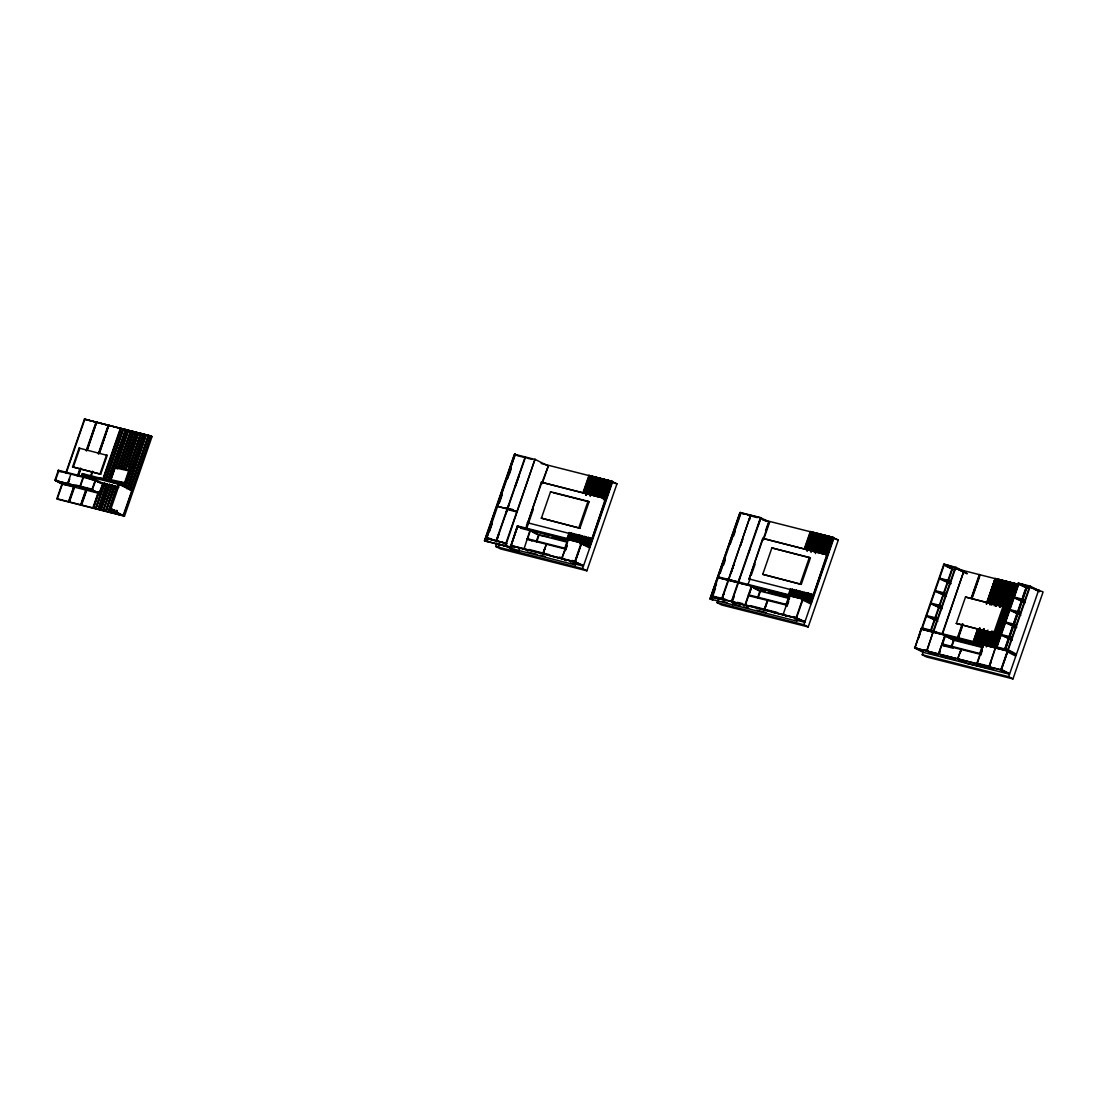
<?xml version="1.0" encoding="UTF-8"?>
<svg xmlns="http://www.w3.org/2000/svg" width="1098" height="1098" viewBox="0 0 1098 1098"><rect width="100%" height="100%" fill="white"/><g stroke="black" fill="none" stroke-linecap="round" stroke-linejoin="round"><path stroke-width="1.5" d="M118.323 483.573L117.006 482.516A2.333 1.427 -75.8 0 1 117.637 483.394L117.225 483.696M117.445 482.969L117.692 483.024A2.347 1.427 -75.8 0 0 117.431 482.695L117.637 482.832M102.965 478.852L99.479 478.742M54.9 480.348L58.331 470.26L95.965 479.812L103.047 483.449L99.506 493.496L61.982 483.985L54.9 480.348L92.424 489.873M56.533 480.169L55.792 480.677L92.273 489.928L95.965 479.812M58.839 471.866L58.716 471.124L55.422 480.485L62.504 484.108L73.36 486.181M129.825 489.584L148.724 435.412L150.742 435.92L152.032 436.592L124.472 516.184L58.194 499.357L56.89 498.698L61.845 484.369M65.702 473.224L84.45 419.107L96.459 422.25L87.099 449.315M57.261 498.89L62.215 484.561M66.086 473.416L84.82 419.299L151.112 436.112L123.552 515.703L56.89 498.698M72.578 466.911L79.097 448.08L107.22 455.382L100.7 474.226L72.578 466.911L100.7 474.226M70.876 474.212L67.554 483.477L74.664 487.196M73.264 467.268L79.783 448.423L79.097 448.08M67.925 483.669L69.531 479.016M67.952 483.751L69.641 479.057M74.046 485.728L68.529 501.649L69.421 501.964L74.39 487.649M77.354 476.175L80.113 468.215M86.166 450.715L96.089 422.057M73.868 487.512L68.9 501.841L74.019 487.457M78.274 474.775L79.934 469.999M77.876 476.312L80.621 468.352M86.687 450.839L96.61 422.195L108.633 425.338L99.259 452.39M78.795 474.912L81.005 468.544M87.607 449.439L96.61 422.195M88.787 478.399L81.897 474.871L82.336 473.595L119.806 483.106L132.199 489.461M83.05 477.301L79.825 486.592L86.824 490.284L86.522 489.516M86.207 488.816L80.689 504.737L81.581 505.053M90.612 476.079L92.273 471.303M98.34 453.79L108.249 425.146M86.577 489.008L81.06 504.929L86.728 488.953M91.134 476.216L92.795 471.44M98.847 453.927L108.771 425.269L121.192 428.522L104.104 477.863M82.13 503.46L87.099 489.132M99.781 452.527L108.771 425.269M95.169 480.293L91.903 489.735L98.985 493.373L102.773 484.067M100.014 473.883L106.533 455.039L107.22 455.382M98.367 491.904L92.863 507.825L93.632 508.113M102.773 479.167L120.423 428.234M93.234 508.003L98.779 492M103.185 479.263L120.821 428.33L123.209 429.03M94.181 506.521L98.038 495.376M104.104 482.969L95.65 508.621L104.612 483.093M105.202 479.785L122.839 428.838M105.573 479.977L123.36 428.975L125.378 429.483L126.27 429.812L108.62 480.746M96.72 507.166L104.983 483.285M106.643 478.508L123.36 428.975M106.63 483.614L98.189 509.266L107 483.793M107.741 480.43L125.378 429.483M125.748 429.675L108.112 480.608L112.97 481.446M107.151 483.738L98.71 509.403L107.522 483.93M108.249 480.553L125.899 429.62L127.917 430.128L115.606 466.938M114.782 466.787L130.827 470.575L114.782 466.787L110.033 480.499L126.078 484.287L119.298 483.106M109.169 484.245L100.357 509.719L101.236 510.048L110.061 484.575M110.267 481.061L127.917 430.128M100.728 509.911L109.539 484.438M100.865 509.856L109.69 484.383M115.757 466.87L128.425 430.265L130.442 430.773L131.335 431.102L118.666 467.707M116.127 467.062L128.425 430.265M111.708 484.891L103.253 510.556L112.229 485.028M117.212 468.983L130.442 430.773M118.145 467.57L130.964 430.91L133.352 431.61M112.6 485.22L103.404 510.488M114.247 485.536L105.422 511.009L106.314 511.325L115.139 485.865M120.3 468.023L132.982 431.418M105.792 511.201L114.617 485.728M121.233 466.623L132.803 433.202M105.943 511.133L114.755 485.673M120.821 468.16L133.503 431.555L135.521 432.063L136.413 432.379L123.731 468.997M121.741 466.76L133.325 433.326M116.772 486.181L108.331 511.846L117.294 486.318M122.839 468.668L135.521 432.063M123.209 468.86L136.042 432.187L138.06 432.708L126.297 467.913M122.139 515.25L109.745 508.896L118.337 484.108M117.664 486.51L108.482 511.778M124.472 516.184L110.788 509.156L119.806 483.106M111.598 509.115L110.5 512.299L111.392 512.615L112.49 509.431M125.378 469.313L138.06 432.708M110.871 512.478L111.969 509.294M111.008 512.423L112.12 509.239M120.382 485.371L121.494 482.187M125.899 469.45L138.568 432.832L141.477 433.669M127.368 466.458L138.568 432.832M114.137 509.746L113.41 513.123M122.4 485.879L123.498 482.695M127.917 469.958L140.585 433.353M128.288 470.15L140.969 433.532M114.659 509.884L113.918 513.26M128.439 470.095L141.107 433.477L144.016 434.314L125.831 486.839M129.358 468.695L140.928 435.261M124.911 483.751L129.66 470.04M116.676 510.392L115.565 513.576L116.457 513.905M124.939 486.524L143.124 433.985M116.086 513.713L117.184 510.529M125.309 486.716L143.646 434.122L145.663 434.63L127.848 487.347M126.929 488.761L145.663 434.63M127.999 487.292L146.185 434.767L149.095 435.604L130.346 489.722M128.37 487.485L146.185 434.767M129.454 489.392L148.203 435.275M123.182 515.511L150.742 435.92M486.332 541.259L484.465 540.683L514.344 454.407L516.211 454.97M484.836 540.875L514.674 454.188L517.062 455.272M515.195 454.325L484.808 540.477L487.183 541.561L488.281 538.363M486.675 538.294L515.278 454.435L535.385 459.554M492.398 521.55L486.592 538.349L506.356 543.373L486.304 538.102M497.435 507.015L497.874 505.739M498.423 504.16L502.253 493.098M507.249 478.852L511.174 467.542M507.537 478.755L509.198 473.965M489.571 531.377L492.357 523.307M499.494 502.706L502.225 494.814M509.348 474.267L510.982 469.519M507.098 543.743L487.334 538.734L486.483 541.204L506.247 546.214M486.853 541.383L487.334 538.734M496.186 540.614L525.16 456.933M525.53 457.125L496.557 540.806L498.643 534.41M505.807 513.713L508.635 505.56L505.931 513.74M515.346 486.181L518.695 476.491M496.557 540.806L498.767 534.438M515.456 486.208L518.819 476.518M604.463 498.3L610.502 480.869L616.98 483.806L586.867 570.795L500.4 548.863L495.733 546.475L496.845 543.277M498.863 543.784L498.121 547.175L499.714 544.21M519.519 549.124L518.421 552.321L505.615 545.747L534.973 459.335L505.094 545.624L517.899 552.184M576.272 562.464L575.421 564.935L575.901 562.272L511.009 545.61L517.391 525.915L581.542 542.192L590.175 546.612M517.542 526.738L511.009 545.61L517.213 526.628L530.512 530.032L527.616 538.775L531.926 540.985M511.75 545.994L510.899 548.465L575.421 564.935M511.27 548.657L512.121 546.186M541.739 482.42L527.726 522.923L541.369 482.228L605.904 498.698L541.369 482.228M526.285 526.326L527.96 521.481M526.244 528.083L528.481 521.605M541.685 483.477L548.286 466.032L542.206 483.614M526.711 528.358L533.354 509.184M530.142 529.84L524.062 548.849M524.199 548.273L526.738 550.318M541.396 518.174L550.537 491.767L588.006 501.278L589.063 501.813L579.922 528.22L541.396 518.174L579.922 528.22M536.195 541.712L538.089 536.263M538.555 534.904L548.835 536.826M536.716 541.836L539.049 535.028L529.922 530.471L568.133 540.175M542.796 553.502L546.392 544.402M543.057 553.667L544.663 549.027L543.085 553.749M566.98 538.816L569.189 532.475M582.914 492.837L588.953 475.393L590.395 475.763L584.726 493.386M567.364 539.008L569.56 532.667M583.285 493.029L589.324 475.585M567.735 539.2L569.382 534.438M584.205 491.63L589.146 477.356M564.797 548.204L567.625 540.038M568.421 539.187L570.617 532.846M584.356 493.194L590.395 475.763M561.901 558.36L568.352 539.53L581.693 543.016L575.16 561.888L510.721 545.377M565.182 549.961L566.294 546.763M569.354 537.787L571.001 533.038M564.976 550.743L566.595 546.049M568.942 539.31L571.138 532.969M584.863 493.331L590.902 475.887L592.728 476.45M569.862 537.924L571.509 533.161M585.234 493.524L590.902 475.887M565.703 550.098L567.364 545.294M570.384 539.681L572.58 533.34M585.756 495.28L592.344 476.257M570.905 539.818L573.101 533.463M586.277 495.418L592.865 476.381L594.677 476.944M587.197 494.018L592.865 476.381M572.346 540.175L574.542 533.834M588.267 494.196L594.306 476.752M572.717 540.367L575.064 533.971M588.789 494.32L594.828 476.889L596.639 477.438M573.238 540.504L574.885 535.742M589.708 492.933L594.828 476.889M574.309 540.669L576.505 534.328M578.866 527.685L588.006 501.278M590.23 494.69L596.269 477.246M574.679 540.861L577.026 534.465M590.202 496.406L596.79 477.383L598.232 477.754L593.112 493.798M575.201 540.998L576.848 536.236M591.671 493.427L596.612 479.153M576.272 541.177L578.468 534.836M592.193 495.184L598.232 477.754M576.642 541.369L578.838 535.014M576.779 541.3L578.975 534.959M592.714 495.322L598.753 477.877L600.194 478.248L594.526 495.871M577.164 541.492L579.36 535.151M593.634 493.922L598.753 477.877M578.221 541.671L580.417 535.33M594.155 495.692L600.194 478.248M579.154 540.271L580.801 535.522M578.742 541.794L580.938 535.453M594.663 495.816L600.702 478.371L602.143 478.742L596.475 496.378M579.662 540.408L581.309 535.646M595.034 496.008L600.702 478.371M579.634 543.757L582.379 535.824M596.104 496.186L602.143 478.742M580.554 542.357L581.652 539.187M580.705 542.302L582.901 535.961M596.626 496.31L602.665 478.879L604.476 479.428M581.075 542.494L582.173 539.31M596.996 496.502L602.665 478.879M581.542 542.192L574.762 561.613L583.422 566.129L570.452 562.835M575.132 561.805L581.611 543.071M582.146 542.659L584.342 536.318M598.067 496.68L604.106 479.236M582.516 542.851L584.863 536.455M598.588 496.818L604.627 479.373L606.439 479.922M583.038 542.988L584.685 538.226M599.508 495.418L604.627 479.373M583.56 544.745L586.305 536.812M600.03 497.174L606.069 479.73M584.479 543.345L586.826 536.949M600.551 497.312L606.59 479.867L608.031 480.238L602.912 496.282M585.001 543.483L586.648 538.72M601.471 495.912L606.412 481.638M588.267 537.32L585.522 545.239L584.081 544.883M601.992 497.669L608.031 480.238M585.893 545.432L588.638 537.512M586.03 545.377L588.775 537.444M602.514 497.806L608.553 480.361L609.994 480.732L604.325 498.368M586.401 545.569L589.146 537.636M603.433 496.406L608.553 480.361M590.216 537.814L587.842 545.926L589.489 541.177M603.406 499.755L609.994 480.732M590.01 541.3L588.363 546.063L590.738 537.938M604.833 498.492L610.502 480.869M605.533 498.506L591.877 539.2L527.342 522.73M589.434 546.241L611.943 481.226M612.313 481.418L589.804 546.433L587.993 545.871M586.867 570.795L582.571 568.599L612.698 481.61L541.19 463.466M731.831 601.635L760.996 517.762L740.189 512.478L709.981 598.973L739.846 512.697L760.777 517.872L757.991 525.901M710.831 598.89L712.698 599.851L710.831 598.89L740.711 512.615M716.486 583.82L712.067 596.626L797.244 618.421L796.764 621.084L797.615 618.613L772.951 612.355M720.151 573.238L725.188 558.704M730.225 544.155L741.081 512.807M712.794 596.118L715.429 588.514M723.472 565.292L725.147 560.447M733.546 536.195L735.221 531.35M711.957 599.467L712.808 596.996M712.327 599.659L713.178 597.188L725.668 600.359M825.669 554.517L831.845 537.018L838.323 539.969L808.21 626.944L721.743 605.012L717.076 602.624L718.188 599.426M717.447 602.816L718.572 599.59M724.186 592.824L722.031 599.069L728.523 580.334M721.66 598.877L728.139 580.142M728.413 579.373L750.634 515.209L749.344 520.205M721.908 599.041L724.076 592.796M730.897 573.115L733.67 565.099M740.34 545.843L742.55 539.434M749.22 520.178L750.51 515.182L728.784 579.566M731.007 573.142L733.78 565.127M740.45 545.871L742.673 539.461M731.46 601.443L760.489 517.625L769.629 522.195L763.494 539.914M740.217 577.232L738.185 581.844M748.548 553.172L750.222 548.355M732.352 601.773L734.233 596.338M733.093 602.143L732.613 604.806L733.464 602.335L743.332 604.847M763.083 538.569L749.069 579.071L762.712 538.377L827.247 554.847L762.712 538.377M765.58 530.636L768.38 522.566M763.535 538.171L768.902 522.689M747.862 585.056L750.099 578.605M751.21 575.379L755.122 564.097M738.927 582.983L751.856 586.181L745.405 604.998M745.034 604.806L751.485 585.989M748.96 594.924L751.787 586.757L760.42 591.191L758.059 597.998M762.739 574.336L771.88 547.916L809.35 557.427L810.406 557.962L801.265 584.383L762.739 574.336L801.265 584.383M758.018 596.502L760.118 590.422L765.237 591.726M764.139 609.664L767.365 600.359M766.651 603.653L764.428 609.912L767.735 600.551M788.323 594.965L790.519 588.624M804.258 548.986L810.297 531.542L811.738 531.912L812.63 532.228L806.577 549.673M804.628 549.178L810.667 531.734M804.999 549.371L811.038 531.926L810.297 531.542M786.127 604.353L788.968 596.187M789.695 595.692L783.135 614.482L786.292 616.17M789.764 595.336L791.96 588.995M805.699 549.357L811.738 531.912M783.533 614.756L784.274 614.249M786.525 606.11L790.066 595.871M790.285 595.459L792.481 589.118M806.069 549.549L812.245 532.036L814.057 532.599M787.046 606.247L788.707 601.443M790.656 595.651L792.303 590.902M791.727 595.83L793.923 589.489M807.099 551.429L813.687 532.406M792.097 596.022L794.444 589.626M808.018 550.043L814.208 532.544L815.649 532.901L810.53 548.945M792.619 596.159L794.266 591.397M808.54 550.167L814.03 534.314M793.689 596.324L795.885 589.983M809.61 550.345L815.649 532.901M794.06 596.516L796.256 590.175M794.211 596.461L796.407 590.12M810.132 550.482L816.171 533.038L817.983 533.587L811.944 551.031L818.134 533.532L819.575 533.903L813.906 551.525M794.581 596.653L796.777 590.312M811.051 549.082L816.171 533.038M795.652 596.832L797.848 590.477M811.024 552.431L817.612 533.408M800.209 583.834L809.35 557.427M796.023 597.01L798.219 590.669L796.174 596.955M796.544 597.147L798.74 590.806M812.465 551.169L818.134 533.532M797.615 597.326L799.811 590.985M813.536 551.347L819.575 533.903M798.534 595.926L799.632 592.755M798.122 597.449L800.318 591.108M814.057 551.471L820.096 534.026L821.908 534.589M798.493 597.641L800.14 592.893M814.428 551.663L820.096 534.026M799.564 597.82L801.76 591.479M815.498 551.841L821.537 534.397M800.085 597.957L802.281 591.602M815.457 553.557L822.045 534.534L823.857 535.083M800.456 598.136L802.103 593.387M816.377 552.157L821.867 536.304M801.526 598.314L803.722 591.973M817.447 552.335L823.486 534.891M801.897 598.506L804.244 592.11M817.818 552.527L824.008 535.028L825.449 535.385L820.33 551.443M802.418 598.643L804.065 593.881M818.888 551.072L824.008 535.028M790.107 595.967L802.583 599.028L796.105 617.762L804.765 622.278L795.034 619.807M811.298 603.406L802.885 598.341L738.734 582.064L741.617 583.546M796.503 618.037L803.036 599.165M802.94 600.4L805.685 592.467M819.41 552.829L825.449 535.385M803.86 599L806.056 592.659M803.462 600.537L806.207 592.604M819.932 552.967L825.971 535.522L827.412 535.893L821.743 553.516M804.381 599.137L806.577 592.796M821.4 549.988L825.971 535.522M805.452 599.316L807.648 592.975M821.373 553.323L827.412 535.893M805.822 599.508L808.018 593.153M805.424 601.031L808.169 593.098M821.894 553.461L827.933 536.016L829.374 536.387L823.706 554.023M806.344 599.632L808.54 593.291M822.265 553.653L827.933 536.016M806.865 601.388L809.61 593.469M823.335 553.831L829.374 536.387M807.236 601.58L809.981 593.661M810.118 593.593L807.373 601.526L808.814 601.896L811.559 593.963M823.843 553.955L829.896 536.51L831.708 537.073M807.744 601.718L810.489 593.785M824.227 554.147L829.896 536.51M825.284 554.325L831.337 536.881M809.706 602.212L812.081 594.1M810.255 600.633L811.902 595.871M826.176 554.641L831.666 538.789M826.876 554.655L813.22 595.349L748.685 578.879M833.286 537.375L810.777 602.39L809.336 602.02M811.148 602.582L833.657 537.567M808.21 626.944L803.914 624.748L834.027 537.759L762.534 519.629M914.895 647.998L921.195 628.358L1007.662 650.291L1016.295 654.724M1007.662 650.291L1000.868 669.711L1009.542 674.227L923.075 652.294L914.812 648.053L921.346 629.181M943.841 564.235L921.565 628.55L933.629 631.611L955.905 567.295L943.841 564.235L947.972 566.362M918.875 637.952L921.126 629.813M1033.822 588.446L1043.1 591.904L1012.974 678.893L926.52 656.961L922.224 654.765L923.336 651.539L915.032 647.422L922.43 651.087M930.39 631.172L952.337 567.776M931.131 630.664L952.391 569.244L944.143 565.003L922.306 628.042L925.065 629.456M933.327 630.842L955.164 567.803C988.351 584.328 942.647 560.68 943.621 564.88M926.588 650.867L933.08 632.132M942.057 634.068L964.017 570.644L942.674 633.587M921.387 629.264L945.021 635.166L938.529 653.9L947.203 658.416M938.653 653.928L945.104 635.111M940.259 650.345L938.941 654.175L940.094 651.018M956.358 623.444L965.499 597.038L1002.968 606.535L1004.025 607.084L994.87 633.491L956.358 623.444L994.87 633.491M951.293 646.571L953.737 639.53M951.678 647.106L954.011 640.285L945.405 635.879L942.578 644.046L946.888 646.255M957.387 637.952L962.328 623.678M971.112 598.314L979.347 574.529L980.24 574.844M957.758 638.144L961.601 627.04M972.032 596.914L979.169 576.299M957.909 638.089L962.85 623.815M971.634 598.437L979.869 574.666M958.28 638.281L962.123 627.178M972.554 597.051L979.69 576.436M961.34 649.673L957.634 658.745L966.309 663.261L993.676 669.519M957.758 658.773L960.97 649.481M960.146 652.939L961.093 650.222M973.185 641.863L977.577 629.181M986.361 603.804L995.145 578.44L996.586 578.811L997.478 579.126L989.243 602.912M973.24 641.973L977.632 629.291M986.416 603.914L995.2 578.55L986.731 603.996M973.555 642.056L977.947 629.374M974.626 642.234L979.567 627.96M988.351 602.596L996.586 578.811M974.997 642.426L980.089 628.097M988.722 602.775L997.108 578.934L998.549 579.305L999.441 579.62L991.206 603.406M975.518 642.55L979.91 629.868M976.589 642.728L980.981 630.046M989.765 604.669L998.549 579.305M977.508 641.328L981.351 630.238M990.684 603.282L998.919 579.497M977.11 642.865L981.502 630.17M990.286 604.806L999.07 579.428L1000.511 579.799L1001.403 580.128L993.168 603.9M977.481 643.044L981.873 630.362M978.551 643.222L983.492 628.948M991.727 605.176L1000.511 579.799M978.922 643.414L983.863 629.14M992.647 603.776L1000.882 579.991M979.073 643.359L984.014 629.085M992.798 603.722L1001.033 579.936L1003.366 580.622M979.443 643.552L984.384 629.278M980.5 643.716L984.906 631.034M994.239 604.078L1002.474 580.293M980.885 643.908L985.414 631.172M994.198 605.794L1002.982 580.43L1004.423 580.801L1005.315 581.116L997.08 604.902M981.392 644.046L985.235 632.942M995.666 602.816L1002.817 582.201M981.914 645.802L986.855 631.528M995.639 606.165L1004.423 580.801M979.745 653.475L982.586 645.308M982.834 644.402L987.925 630.074M996.16 606.302L1004.945 580.924L1006.386 581.295L1007.278 581.611L999.043 605.396M983.314 644.801L976.753 663.59L985.633 667.474M983.355 644.54L987.747 631.858M1016.075 655.355L1007.36 650.977L983.355 644.883L977.234 663.81M980.143 655.231L983.355 644.883M980.665 655.369L982.326 650.565M984.426 644.718L988.818 632.036M998.151 605.08L1006.386 581.295M984.947 644.842L989.339 632.16M998.521 605.273L1006.907 581.418L1008.348 581.789L1009.24 582.105L1001.005 605.89M985.867 643.455L989.71 632.352M986.388 645.212L990.78 632.53M999.564 607.153L1008.348 581.789M987.308 643.812L991.7 631.13M1000.484 605.767L1008.719 581.981L1010.311 582.283L1011.203 582.613L1003.517 604.806M986.361 646.928L991.302 632.654M1000.086 607.29L1008.87 581.926M987.28 645.542L992.221 631.268M988.351 645.706L993.292 631.446M1002.076 606.069L1010.311 582.283M988.722 645.899L993.114 633.217L988.859 645.844M1002.447 606.261L1010.682 582.475M1002.598 606.206L1010.833 582.42L1013.166 583.107L991.192 646.53M989.243 646.036L993.086 634.932M993.827 632.956L1002.968 606.535M990.3 646.2L1012.274 582.777M990.684 646.393L1012.644 582.969M990.821 646.338L1012.781 582.914L1014.223 583.285L1015.115 583.601L993.704 645.446M992.263 646.708L1014.223 583.285M992.633 646.9L1014.744 583.409L1016.185 583.779L1017.077 584.095L995.666 645.94M994.225 647.202L1016.185 583.779M994.747 647.34L1016.707 583.903L1018.519 584.465M990.918 662.19L989.298 666.87L995.419 647.944M988.927 666.678L995.598 647.23M989.188 666.843L990.808 662.163M1018.244 583.12L995.968 647.422L1008.033 650.483L1030.295 586.181L1018.244 583.12L1020.989 584.534M996.737 646.118L1018.148 584.273M996.71 646.914L1018.532 583.875L1026.795 588.116L1005.535 649.536M997.259 646.242L1018.67 584.411M1004.945 648.287L1008.239 638.775M1009.337 635.605L1012.63 626.093M1013.729 622.923L1017.023 613.411M1018.12 610.241L1021.415 600.73M1022.513 597.559L1025.257 589.626M1005.315 648.479L1008.101 640.395M1009.707 635.797L1013.125 625.929L1005.013 649.412M1014.099 623.115L1017.009 614.674L1013.962 623.54M1018.134 611.462L1021.785 600.922L1018.148 611.462M1022.581 598.588L1026.479 587.348M1022.609 598.602L1026.493 587.348M1007.731 649.714L1029.567 586.675L1032.312 588.089M1007.731 651.169L1001.239 669.904L914.812 648.053M1007.813 651.114L1001.28 669.986L914.524 647.806M1012.974 678.893L1008.678 676.697L1038.804 589.708M116.992 482.42L116.923 482.324A2.58 1.578 -75.8 0 0 115.688 482.447L114.947 482.406L116.168 482.64M103.692 479.099L99.177 478.399L111.969 481.638M99.753 478.522L104.228 479.277M104.241 479.51L107.755 480.169M106.424 480.059L110.212 480.787L103.83 478.865M109.896 481.061L115.935 482.146L112.421 482.022L114.233 482.557M112.421 481.748L114.563 482.077M113.588 482.695L112.998 482.228L114.878 482.544L113.67 482.228M116.964 483.532L117.692 483.71M108.633 480.21L109.814 480.375M112.998 481.336L113.986 481.569M115.825 481.761L119.133 483.024M517.034 455.588L523.636 457.262M526.93 458.099L531.871 459.348M741.726 513.274L739.846 512.697M747.45 515.113L757.346 517.625M1018.024 583.752C1020.467 581.611 1051.006 597.243 1035.071 589.502M957.332 569.038L1018.848 584.644M961.121 570.768L964.154 571.536L955.905 567.295M1035.524 589.64L1038.557 590.408L1030.295 586.181M613.658 482.969L616.98 483.806M835.002 539.118L838.323 539.969M954.889 569.876L946.366 566.294M1029.293 588.748L1019.397 584.452M950.594 580.979L939.572 578.179L945.09 581.007M1024.997 599.851L1013.976 597.051L1020.865 600.579M950.374 581.611L939.353 578.811L950.772 583.848M1024.777 600.482L1013.756 597.683L1025.161 602.72M947.835 582.42L950.992 583.216M553.227 492.728L589.063 501.813M810.406 557.962L771.88 547.916M1004.025 607.084L965.499 597.038M946.284 593.442L935.263 590.642L942.139 594.169M1020.687 612.313L1009.666 609.514L1017.915 613.755M946.064 594.073L935.043 591.273L946.449 596.31M1020.467 612.945L1009.446 610.159L1020.852 615.182M941.96 605.904L930.939 603.118L939.202 607.345M1016.364 624.776L1005.343 621.99L1010.846 624.803M941.741 606.535L930.72 603.749L942.139 608.786M1016.144 625.421L1005.123 622.621L1016.528 627.658M1013.605 626.217L1016.748 627.027M506.123 507.825L512.711 509.499M937.651 618.38L926.63 615.58L933.506 619.107M1012.054 637.252L1001.019 634.452L1007.909 637.979M507.331 509.513L517.213 512.025M937.431 619.011L926.41 616.211L937.816 621.248M1011.834 637.883L1000.813 635.083L1012.219 640.12M921.785 627.919L933.849 630.966L937.98 633.093M996.188 646.791L1008.252 649.851L1015.993 653.955M718.449 576.917L738.213 581.94M727.054 579.195L736.936 581.707M517.172 526.546L581.322 542.824L589.955 547.257M718.229 577.548L737.993 582.571M738.515 582.695L802.665 598.973M920.975 628.989L1007.442 650.922M751.265 586.62L789.476 596.324M944.884 635.742L983.094 645.432M517.323 527.369L511.229 544.979M520.562 528.193L530.293 530.663M569.025 540.49L568.393 539.626M580.966 543.524L589.228 547.751M802.309 599.673L810.571 603.9M1007.072 651.622L1015.334 655.849M552.061 537.636L565.36 541.012M768.422 592.522L788.364 597.587M953.16 639.393L982.683 646.887M152.032 436.592L84.45 419.107M566.801 542.069L538.034 534.767L532.53 531.94M759.377 590.916L789.517 598.561M952.995 640.038L981.763 647.34M527.095 538.638L565.305 548.341M748.438 594.8L786.648 604.49M942.057 643.908L980.267 653.612M526.875 539.283L565.086 548.973M786.429 605.122L748.616 595.706M980.047 654.243L941.837 644.553L944.953 646.146M941.988 645.377L953.133 648.204M486.812 537.718L491.753 538.967M528.975 549.48L549.673 554.737M559.225 557.166L562.931 558.1M572.14 560.433L583.12 565.36M712.286 595.981L725.462 599.33M737.431 602.363L742.303 603.598M746.064 604.559L745.322 605.053L748.067 606.467M750.318 605.629L777.384 612.506M793.483 616.582L804.985 621.646L798.507 619.999M924.681 649.865L927.906 650.689M957.744 658.251L958.787 658.526M976.849 663.11L977.893 663.37M978.977 663.645L990.245 666.5M1000.978 669.231L1009.24 673.458M796.475 617.954L711.765 596.379L716.198 598.739M517.062 547.435L526.93 549.947M549.961 555.78L574.638 562.052M504.147 545.322L509.088 546.584M928.126 652.885L937.774 655.328M940.986 656.151L947.423 657.784M949.015 658.182L955.384 659.802M958.568 660.612L964.936 662.218M1001.719 671.551L1008.142 673.184M484.465 540.683L485.961 541.067M486.661 541.424L506.617 546.406M510.515 547.628L496.227 543.29M527.369 551.91L537.018 554.353M540.202 555.163L544.979 556.37M721.976 601.279L726.917 602.528M735.152 604.614L740.615 606M743.854 606.823L748.712 608.059M756.769 610.104L766.322 612.533M709.981 598.973L796.764 621.084M495.733 546.475L582.571 568.599M717.076 602.624L803.914 624.748M922.224 654.765L1008.678 676.697M106.561 479.551L113.451 481.418M100.398 478.248L106.314 479.744M101.153 478.646L114.467 481.94M99.794 478.385L112.353 481.583M81.897 474.871L119.366 484.369L131.76 490.724M58.112 470.891L95.746 480.444M89.446 479.016L95.087 480.348M97.544 482.049L118.721 487.416M67.651 482.996L68.694 483.257M75.776 485.055L90.983 488.912M90.091 490.422L99.204 492.741M109.745 508.896L110.788 509.156M111.804 480.883L112.6 481.102M113.08 481.281L114.425 481.624M100.069 478.152L101.14 478.426M762.012 519.162L766.143 521.276M740.752 512.697L743.84 514.221M740.189 512.478L742.056 513.439M945.254 635.934L953.517 640.175M936.141 632.887L933.259 631.419L926.959 651.059M588.953 475.393L589.695 475.777M534.973 459.335L548.286 466.032M802.885 598.341L811.518 602.775M514.674 454.188L516.54 455.148M753.873 588.103L759.898 591.053M738.281 582.818L718.627 577.836M550.537 491.767L551.594 492.302M731.433 601.361L735.77 603.653M497.737 506.315L517.35 511.448L497.696 506.466M565.374 549.22L561.792 558.319L566.321 560.721M517.391 525.915L520.274 527.397M546.269 544.375L543.167 553.694M510.488 545.486L514.619 547.6M82.336 473.595L87.854 476.422M95.54 480.485L102.828 484.081M83.421 477.493L80.195 486.785M58.331 470.26L61.159 471.715M91.875 489.653L99.506 493.496M56.012 480.032L60.033 482.104M118.104 514.221L118.996 514.55M113.108 482.242L113.849 482.763M115.125 467.858L111.008 479.716L124.582 482.681L128.686 470.822L115.125 467.858"/></g></svg>
